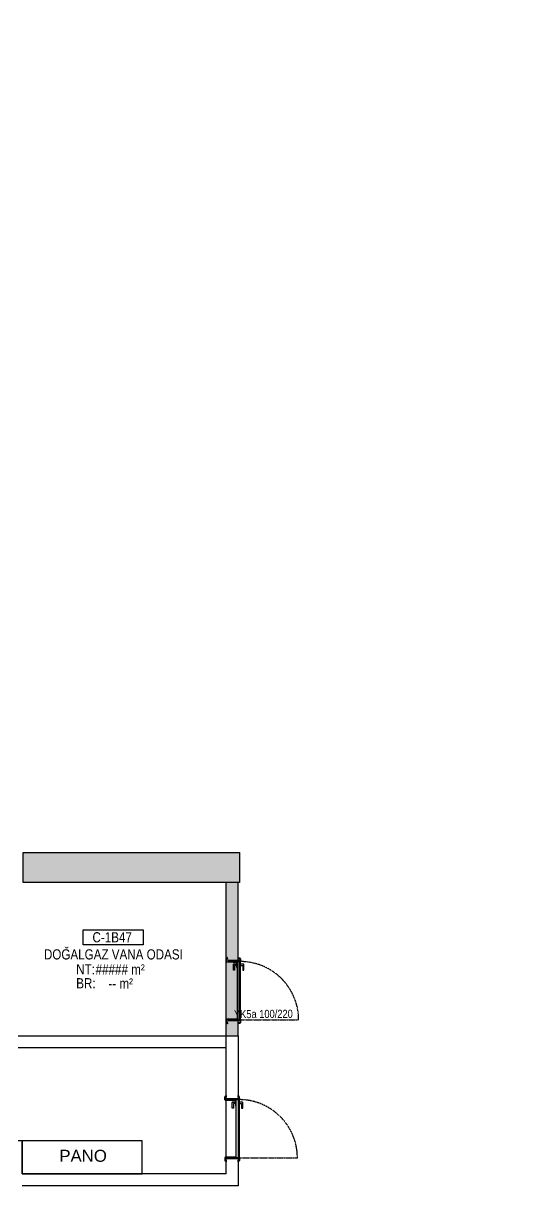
# Model space of a CAD drawing. Header units: millimetres. Extents: x 0 to 45949, y -31098 to 10954.
# Drawn here: x 29418 to 30255, y -7604 to -5667 of the extents above; entities that cross this region are included whole.
import ezdxf
from ezdxf import colors
from ezdxf.entities.mleader import LeaderData, LeaderLine
from ezdxf.enums import TextEntityAlignment as Align
from ezdxf.math import Vec2, Vec3

# ---------------------------------------------------------------- set-up
doc = ezdxf.new("R2010")
doc.units = ezdxf.units.MM
doc.linetypes.add('14.022_PLAN_+56.00$0$DUZ', pattern=[0])
doc.linetypes.add('14.022_PLAN_+56.00$0$HIDDEN', pattern=[0.375, 0.25, -0.125])
for name, color, linetype in [('14.022_CEKIRDEKLER_SAFTLAR_+56.00$0$YPM_NTS_YZ_SAFT', 252, 'Continuous'), ('14.022_NET ALANLAR_+56.00$0$YPM_NTS_YZ_MA', 252, 'Continuous'), ('14.022_NET ALANLAR_+56.00$0$YPM_NTS_YZ_MAD', 252, 'Continuous'), ('14.022_NET ALANLAR_+56.00$0$YPM_NTS_YZ_MN @ 20', 252, 'Continuous'), ('14.022_NET ALANLAR_+61.00$0$YPM_NTS_MAD_BB', 252, 'Continuous'), ('14.022_PLAN_+56.00$0$YPM_DVR_GB 20cm', 252, 'Continuous'), ('14.022_PLAN_+56.00$0$YPM_KPI', 252, '14.022_PLAN_+56.00$0$DUZ'), ('14.022_PLAN_+56.00$0$YPM_KPI_AKSS', 252, 'Continuous'), ('14.022_PLAN_+56.00$0$YPM_KPI_AY', 252, '14.022_PLAN_+56.00$0$DUZ'), ('14.022_PLAN_+56.00$0$YPM_KPI_DTY', 252, 'Continuous'), ('14.022_PLAN_+56.00$0$YPM_NTS_POZ_KPI', 252, 'Continuous')]:
    doc.layers.add(name, color=color, linetype=linetype)
doc.layers.add('14.022_NET ALANLAR_+56.00$0$YPM_NTS_YZ_BR', color=252, linetype='Continuous', lineweight=9)
doc.layers.add('MOBİLYA TEFRİŞ', color=35, linetype='Continuous', lineweight=15)
doc.styles.add('14.022_CEKIRDEKLER_SAFTLAR_+56.00$0$Standard', font='arial.ttf')
doc.styles.add('14.022_NET ALANLAR_+56.00$0$YPM_Genel', font='ARIALN.TTF')
doc.styles.add('14.022_NET ALANLAR_+61.00$0$YPM_Genel', font='ARIALN.TTF')
doc.styles.add('14.022_PLAN_+56.00$0$YPM KAPI POZ', font='ARIALN.TTF')
doc.styles.get("Standard").update_dxf_attribs({"font": 'arial.ttf'})

# ---------------------------------------------------------------- blocks, each defined once
blk = doc.blocks.new('14.022_PLAN_+56.00$0$SS 100-20')
at = {"layer": '14.022_PLAN_+56.00$0$YPM_DVR_GB 20cm'}
for points in [[(-100, 20), (-100, 0)], [(0, 20), (0, 0)]]:
    blk.add_lwpolyline(points, dxfattribs=at)
at = {"layer": '14.022_PLAN_+56.00$0$YPM_KPI'}
for p, q in [((-98.6, 21.5), (-98.6, 16.1)), ((-98.3, 21.5), (-98.3, 16.1)), ((-1.7, 21.4), (-98.3, 21.4)), ((-1.7, 20.7), (-98.3, 20.7)), ((-1.7, 21.5), (-1.7, 16.1)), ((-1.5, 21.5), (-1.5, 16.1)), ((-98.6, 16.1), (-97.7, 16.1)), ((-1.7, 16.8), (-98.3, 16.8)), ((-98.3, 16.1), (-1.7, 16.1)), ((-98.3, 16.1), (-1.5, 16.1))]:
    blk.add_line(p, q, dxfattribs=at)
at = {"layer": '14.022_PLAN_+56.00$0$YPM_KPI', "elevation": 0}
for points in [[(-103.5, 22), (-103.5, 20), (-105.4, 20), (-105.4, 20.2), (-103.6, 20.2), (-103.6, 22)], [(3.4, 22), (3.4, 20), (5.4, 20), (5.4, 20.2), (3.6, 20.2), (3.6, 22)], [(-103.5, -2), (-103.5, 0), (-105.4, 0), (-105.4, -0.2), (-103.6, -0.2), (-103.6, -2)], [(3.4, -2), (3.4, 0), (5.4, 0), (5.4, -0.2), (3.6, -0.2), (3.6, -2)]]:
    blk.add_lwpolyline(points, close=True, dxfattribs=at)
at = {"layer": '14.022_PLAN_+56.00$0$YPM_KPI'}
for points in [[(-97.6, 15.6, -0.432387), (-97.2, 15.6), (-97.2, 9.7, -1.401336), (-97.4, 9.7), (-97.4, 11.4), (-97.6, 11.4), (-97.6, 9.7, 1.111699), (-97.1, 9.7), (-97.1, 15.6, 0.734167), (-97.8, 15.6), (-97.8, 14.7), (-98.6, 14.7), (-98.6, 21.5, 0.414214), (-99.1, 22), (-103, 22, 0.414214), (-103.5, 21.5), (-103.5, 20.5, 0.414214), (-103, 20), (-102.5, 20), (-102.5, 20.2), (-103, 20.2, -0.414214), (-103.2, 20.5), (-103.2, 21.5, -0.414214), (-103, 21.8), (-99.1, 21.8, -0.414214), (-98.8, 21.5), (-98.8, 14.5), (-97.6, 14.5), (-97.6, 15.6)], [(-2.4, 15.6, 0.432387), (-2.7, 15.6), (-2.7, 9.7, 1.401336), (-2.6, 9.7), (-2.6, 11.4), (-2.4, 11.4), (-2.4, 9.7, -1.111699), (-2.9, 9.7), (-2.9, 15.6, -0.734167), (-2.2, 15.6), (-2.2, 14.7), (-1.4, 14.7), (-1.4, 21.5, -0.414214), (-0.9, 22), (3, 22, -0.414214), (3.5, 21.5), (3.5, 20.5, -0.414214), (3, 20), (2.5, 20), (2.5, 20.2), (3, 20.2, 0.414214), (3.3, 20.5), (3.3, 21.5, 0.414214), (3, 21.8), (-0.9, 21.8, 0.414214), (-1.2, 21.5), (-1.2, 14.5), (-2.4, 14.5), (-2.4, 15.6)]]:
    blk.add_lwpolyline(points, format="xyb", dxfattribs=at)
for points in [[(-98.6, 21.5), (-88.4, 21.5)], [(-89.3, 21.5), (-1.5, 21.5)]]:
    blk.add_lwpolyline(points, dxfattribs=at)
for points in [[(-88.4, 21.6), (-97.7, 21.6), (-97.7, 21.5), (-88.4, 21.5)], [(-98, 12.9), (-98.8, 12.9), (-98.8, 10.3), (-97.8, 9.2), (-97.8, 0.5), (-98, 0.5), (-98, 9.2), (-99, 10.3), (-99, 13.1), (-98, 13.1)], [(-88.4, 16), (-97.7, 16), (-97.7, 16.1), (-88.4, 16.1)], [(-2, 12.9), (-1.2, 12.9), (-1.2, 10.3), (-2.2, 9.2), (-2.2, 0.5), (-2, 0.5), (-2, 9.2), (-1, 10.3), (-1, 13.1), (-2, 13.1)]]:
    blk.add_lwpolyline(points, close=True, dxfattribs=at)
for points in [[(-97.6, 13.1), (-97.6, -1.5, -0.414214), (-98.1, -2), (-103, -2, -0.414214), (-103.5, -1.5), (-103.5, -0.5, -0.414214), (-103, 0), (-102.5, 0), (-102.5, -0.2), (-103, -0.2, 0.414214), (-103.2, -0.5), (-103.2, -1.5, 0.414214), (-103, -1.8), (-98.1, -1.8, 0.414214), (-97.8, -1.5), (-97.8, 13.1)], [(-2.4, 13.1), (-2.4, -1.5, 0.414214), (-1.9, -2), (3, -2, 0.414214), (3.5, -1.5), (3.5, -0.5, 0.414214), (3, 0), (2.5, 0), (2.5, -0.2), (3, -0.2, -0.414214), (3.3, -0.5), (3.3, -1.5, -0.414214), (3, -1.8), (-1.9, -1.8, -0.414214), (-2.2, -1.5), (-2.2, 13.1)]]:
    blk.add_lwpolyline(points, format="xyb", close=True, dxfattribs=at)
at = {"layer": '14.022_PLAN_+56.00$0$YPM_KPI_AKSS'}
for p, q in [((-0.8, 22.6), (-0.4, 22.6)), ((-0.4, 22.6), (-0.4, 22))]:
    blk.add_line(p, q, dxfattribs=at)
for points in [[(-92.1, 21.6), (-92.1, 25.1, -0.414214), (-91.6, 25.6), (-84.6, 25.6, 0.414214), (-84.1, 26.1), (-84.1, 27.1, 0.410092), (-84.6, 27.6), (-93.6, 27.6, 0.414214), (-94.1, 27.1), (-94.1, 21.6)], [(-92.1, 16), (-92.1, 12.5, 0.414214), (-91.6, 12), (-84.6, 12, -0.414214), (-84.1, 11.5), (-84.1, 10.5, -0.410092), (-84.6, 10), (-93.6, 10, -0.414214), (-94.1, 10.5), (-94.1, 16)]]:
    blk.add_lwpolyline(points, format="xyb", dxfattribs=at)
blk.add_circle((-1.3, 22.6), 0.5, dxfattribs=at)
at = {"layer": '14.022_PLAN_+56.00$0$YPM_KPI_AY', "linetype": '14.022_PLAN_+56.00$0$HIDDEN', "ltscale": 2}
blk.add_lwpolyline([(-1.5, 21.5), (-1.5, 118.6)], dxfattribs=at)
blk.add_arc((-1.4, 21.5), 97.1, 90.0087, 178.799, dxfattribs=at)
at = {"layer": '14.022_PLAN_+56.00$0$YPM_KPI_DTY'}
for p, q in [((-98.4, 14.5), (-98.4, 11.2)), ((-98.3, 11), (-98.4, 11.2)), ((-98.3, 11), (-98.2, 11.2)), ((-98.2, 14.5), (-98.2, 11.2)), ((-1.8, 14.5), (-1.8, 11.2)), ((-1.7, 11), (-1.8, 11.2)), ((-1.7, 11), (-1.6, 11.2)), ((-1.6, 14.5), (-1.6, 11.2))]:
    blk.add_line(p, q, dxfattribs=at)
for points in [[(-97.9, 15.7, -0.336971), (-97.6, 15.9), (-97.4, 16), (-97.9, 16), (-98.5, 16), (-98.5, 14.8), (-97.9, 14.8)], [(-98, 15.7, 0.345658), (-98.5, 15.6), (-98.5, 15.9), (-97.9, 15.9, 0.09687), (-98, 15.7), (-98, 15.7)], [(-98, 14.9), (-98.4, 14.9), (-98.4, 15.3, -0.637223), (-98, 15.5)], [(-2.1, 15.7, 0.336971), (-2.4, 15.9), (-2.6, 16), (-2.1, 16), (-1.5, 16), (-1.5, 14.8), (-2.1, 14.8)], [(-2, 15.7, -0.345658), (-1.5, 15.6), (-1.5, 15.9), (-2.1, 15.9, -0.09687), (-2, 15.7), (-2, 15.7)], [(-2, 14.9), (-1.5, 14.9), (-1.5, 15.3, 0.696437), (-2, 15.5)]]:
    blk.add_lwpolyline(points, format="xyb", close=True, dxfattribs=at)
blk = doc.blocks.new('14.022_NET ALANLAR_+56.00$0$MAHAL NO-BB')
blk.add_lwpolyline([(-5.91, 0), (5.91, 0), (5.91, -3), (-5.91, -3)], close=True)
at = {"style": '14.022_NET ALANLAR_+56.00$0$YPM_Genel'}
blk.add_attdef('MAHAL_KODU', text='', height=2, dxfattribs=at).set_placement((-0.22, -1.48), align=Align.MIDDLE_CENTER)
at = {"layer": '14.022_NET ALANLAR_+56.00$0$YPM_NTS_YZ_BR', "insert": (-7.31, -9.54), "char_height": 2, "attachment_point": 1, "style": '14.022_NET ALANLAR_+56.00$0$YPM_Genel'}
blk.add_mtext_dynamic_manual_height_columns('BR:', width=2.6212, gutter_width=12.5, heights=[0], dxfattribs=at)
at = {"layer": '14.022_NET ALANLAR_+56.00$0$YPM_NTS_YZ_MA', "insert": (-7.31, -6.79), "char_height": 2, "attachment_point": 1, "style": '14.022_NET ALANLAR_+56.00$0$YPM_Genel'}
blk.add_mtext_dynamic_manual_height_columns('NT:', width=2.6212, gutter_width=12.5, heights=[0], dxfattribs=at)
at = {"layer": '14.022_NET ALANLAR_+56.00$0$YPM_NTS_YZ_MA', "style": '14.022_NET ALANLAR_+56.00$0$YPM_Genel'}
blk.add_attdef('NET', text='', height=2, dxfattribs=at).set_placement((1.36, -7.82), align=Align.MIDDLE_CENTER)
at = {"layer": '14.022_NET ALANLAR_+56.00$0$YPM_NTS_YZ_MAD', "style": '14.022_NET ALANLAR_+56.00$0$YPM_Genel'}
blk.add_attdef('MEKAN_ADI', text='', height=2, dxfattribs=at).set_placement((0.02, -4.85), align=Align.MIDDLE_CENTER)
at = {"layer": '14.022_NET ALANLAR_+61.00$0$YPM_NTS_MAD_BB', "style": '14.022_NET ALANLAR_+61.00$0$YPM_Genel'}
blk.add_attdef('BAGIMSIZ_BOLUM', text='', height=2, dxfattribs=at).set_placement((-0.22, 2.02), align=Align.MIDDLE_CENTER)
blk = doc.blocks.new('_TagSlot')
at = {"color": 0, "linetype": 'ByBlock', "lineweight": -2, "transparency": 16777216}
for p, q in [((-4, 4), (4, 4)), ((-4, -4), (4, -4))]:
    blk.add_line(p, q, dxfattribs=at)
for centre, start, end in [((-4, 0), 90, 270), ((4, 0), 270, 90)]:
    blk.add_arc(centre, 4, start, end, dxfattribs=at)
at = {"layer": 'MOBİLYA TEFRİŞ', "color": 0, "transparency": 16777216}
blk.add_attdef('TAGNUMBER', text='', height=3, dxfattribs=at).set_placement((0, -1.5), align=Align.CENTER)
blk = doc.blocks.new('defgbh')
at = {"layer": 'MOBİLYA TEFRİŞ'}
ml = blk.add_multileader_block('Standard', dxfattribs=at)
ml.set_content('_TagSlot', color=30, scale=1.5)
ml.set_attribute('TAGNUMBER', 'MH-20', width=0)
ml.set_leader_properties()
ml.build(insert=Vec2(0, 0))
ml.multileader.update_dxf_attribs({"leader_type": 0})
ctx = ml.context
ctx.base_point, ctx.plane_origin = Vec3(22484.1, 4116.4), Vec3(22496.1, 4116.4)
notes = []
notes.append((ctx, [(0, (0, 0, 0), (0, 0), (1, 0), 1, [])]))
ctx.block.insert = Vec3(22496.1, 4116.4)
for ctx, leaders in notes:
    for number, flags, end, landing, length, lines in leaders:
        leader = LeaderData()
        leader.index, (leader.has_last_leader_line, leader.has_dogleg_vector, leader.attachment_direction) = number, flags
        leader.last_leader_point, leader.dogleg_vector, leader.dogleg_length = Vec3(end), Vec3(landing), length
        for number, points, colour, breaks in lines:
            line = LeaderLine()
            line.index, line.vertices, line.color, line.breaks = number, Vec3.list(points), colors.encode_raw_color(colour), breaks
            leader.lines.append(line)
        ctx.leaders.append(leader)

msp = doc.modelspace()

# ---------------------------------------------------------------- hatches: boundary and pattern name
h = msp.add_hatch(color=256)
h.dxf.hatch_style = 1
h.paths.add_polyline_path([(29777.631, -7048.803), (29777.631, -7098.803), (29417.631, -7098.803), (29417.631, -7048.803)])
h = msp.add_hatch(color=256)
h.dxf.hatch_style = 1
h.paths.add_polyline_path([(29775.631, -7098.803), (29755.631, -7098.803), (29755.631, -7353.803), (29775.631, -7353.803)])
h.paths.add_polyline_path([(29756.531, -7332.053), (29756.131, -7332.053), (29756.131, -7332.248), (29756.207, -7332.248, -0.45969083), (29755.631, -7331.753), (29755.831, -7326.908, -0.41421356), (29756.131, -7326.608), (29756.527, -7326.602, 1.14511509), (29755.831, -7327.308), (29755.831, -7326.908), (29755.631, -7326.908), (29755.631, -7331.753), (29755.831, -7331.753), (29755.831, -7331.353, 1.15300969)])
h.paths.add_polyline_path([(29770.551, -7327.558), (29770.551, -7327.203), (29768.839, -7327.203), (29768.228, -7327.558)], flags=16)
h.paths.add_polyline_path([(29772.343, -7327.003), (29772.143, -7327.003), (29772.143, -7327.353), (29772.343, -7327.353)], flags=16)
h.paths.add_polyline_path([(29777.631, -7334.248), (29777.631, -7332.248), (29779.631, -7332.248), (29779.631, -7332.448), (29777.831, -7332.448), (29777.831, -7334.248)])
h.paths.add_polyline_path([(29772.727, -7230.353), (29772.509, -7230.353), (29772.652, -7230.653, -1), (29773.251, -7230.653), (29773.35, -7230.619, 0.67669804)], flags=16)
h.paths.add_polyline_path([(29765.179, -7328.42), (29874.397, -7327.674), (29874.254, -7306.752), (29765.036, -7307.498)], flags=9)

# ---------------------------------------------------------------- linework, layer by layer
for points in [[(29755.631, -7583.803), (29755.631, -7373.803), (29337.631, -7373.803), (29337.631, -6845.803), (28120.631, -6845.803), (28120.631, -6665.803)], [(28140.631, -6665.803), (28140.631, -6825.803), (29355.631, -6825.803), (29355.631, -7353.803), (29775.631, -7353.803), (29775.631, -7603.803), (29415.631, -7603.803)], [(29777.631, -7048.803), (29777.631, -7098.803), (29417.631, -7098.803), (29417.631, -7048.803), (29777.631, -7048.803)], [(29755.631, -7373.803), (29755.631, -7098.803)], [(29775.631, -7353.803), (29775.631, -7098.803)], [(29755.631, -7583.803), (29415.631, -7583.803), (29415.631, -7528.803), (29297.631, -7528.803), (29297.631, -7583.803), (28177.631, -7583.803)]]:
    msp.add_lwpolyline(points)
msp.add_lwpolyline([(29415.631, -7583.803), (29615.631, -7583.803), (29615.631, -7528.803), (29415.631, -7528.803)], close=True)

# ---------------------------------------------------------------- block references
at = {"color": 253}
for p, rotation in [((16656.294, 8242.604), 309.9530933489498), ((13998.594, 4361.113), 321.3153757973455)]:
    msp.add_blockref('defgbh', p, dxfattribs=dict(at, rotation=rotation))
at = {"rotation": 270}
for p in [(29757.631, -7328.803), (29755.631, -7558.803)]:
    msp.add_blockref('14.022_PLAN_+56.00$0$SS 100-20', p, dxfattribs=at)
at = {"layer": '14.022_NET ALANLAR_+56.00$0$YPM_NTS_YZ_MN @ 20'}
ref = msp.add_blockref('14.022_NET ALANLAR_+56.00$0$MAHAL NO-BB', (29567.583, -7177.35), dxfattribs=dict(at, xscale=8.450000000000001, yscale=8.450000000000001, zscale=8.450000000000001))
ref.add_attrib('MAHAL_KODU', 'C-1B47', dxfattribs={"layer": '0', "height": 16.9, "style": '14.022_NET ALANLAR_+56.00$0$YPM_Genel'}).set_placement((29565.735, -7189.829), align=Align.MIDDLE_CENTER)
ref.add_attrib('MEKAN_ADI', 'DOĞALGAZ VANA ODASI', dxfattribs={"layer": '14.022_NET ALANLAR_+56.00$0$YPM_NTS_YZ_MAD', "height": 16.9, "style": '14.022_NET ALANLAR_+56.00$0$YPM_Genel'}).set_placement((29567.74, -7218.332), align=Align.MIDDLE_CENTER)
ref.add_attrib('NET', '##### m²', dxfattribs={"layer": '14.022_NET ALANLAR_+56.00$0$YPM_NTS_YZ_MA', "height": 16.9, "style": '14.022_NET ALANLAR_+56.00$0$YPM_Genel'}).set_placement((29579.09, -7243.417), align=Align.MIDDLE_CENTER)
ref.add_attrib('BRÜT', '-- m²', dxfattribs={"layer": '14.022_NET ALANLAR_+56.00$0$YPM_NTS_YZ_BR', "height": 16.9, "style": '14.022_NET ALANLAR_+56.00$0$YPM_Genel'}).set_placement((29579.93, -7266.728), align=Align.MIDDLE)

# ---------------------------------------------------------------- texts
at = {"layer": '14.022_CEKIRDEKLER_SAFTLAR_+56.00$0$YPM_NTS_YZ_SAFT', "insert": (29477.737, -7543.916), "char_height": 20, "attachment_point": 1, "style": '14.022_CEKIRDEKLER_SAFTLAR_+56.00$0$Standard'}
msp.add_mtext_dynamic_manual_height_columns('{\\fArial|b0|i0|c162|p34;PANO}', width=292.01327, gutter_width=12.5, heights=[0], dxfattribs=at)
at = {"layer": '14.022_PLAN_+56.00$0$YPM_NTS_POZ_KPI', "style": '14.022_PLAN_+56.00$0$YPM KAPI POZ'}
msp.add_text('YK5a 100/220 ', height=13.48806, rotation=0.391143, dxfattribs=at).set_placement((29870.885, -7323.981), align=Align.RIGHT)

# ---------------------------------------------------------------- leaders
at = {"layer": 'MOBİLYA TEFRİŞ'}
ml = msp.add_multileader_block('Standard', dxfattribs=at)
ml.set_content('_TagSlot', color=30, scale=1.5)
ml.set_attribute('TAGNUMBER', 'MH-20', width=0)
ml.set_leader_properties()
ml.build(insert=Vec2(0, 0))
ml.multileader.update_dxf_attribs({"leader_type": 0})
ctx = ml.context
ctx.base_point, ctx.plane_origin, ctx.plane_x_axis, ctx.plane_y_axis = Vec3(34452.989, -6732.544), Vec3(34464.989, -6732.537), Vec3(0.99999984, 0.00057414), Vec3(-0.00057414, 0.99999984)
notes = []
notes.append((ctx, [(0, (0, 0, 0), (0, 0), (1, 0), 1, [])]))
ctx.block.insert, ctx.block.rotation = Vec3(34464.989, -6732.537), 0.00057414
ml = msp.add_multileader_block('Standard', dxfattribs=at)
ml.set_content('_TagSlot', color=30, scale=1.5)
ml.set_attribute('TAGNUMBER', 'MH-20', width=0)
ml.set_leader_properties()
ml.build(insert=Vec2(0, 0))
ml.multileader.update_dxf_attribs({"leader_type": 0})
ctx = ml.context
ctx.base_point, ctx.plane_origin, ctx.plane_x_axis, ctx.plane_y_axis = Vec3(34267.585, -6734.978), Vec3(34279.585, -6734.971), Vec3(0.99999984, 0.00057414), Vec3(-0.00057414, 0.99999984)
notes.append((ctx, [(0, (0, 0, 0), (0, 0), (1, 0), 1, [])]))
ctx.block.insert, ctx.block.rotation = Vec3(34279.585, -6734.971), 0.00057414
ml = msp.add_multileader_block('Standard', dxfattribs=at)
ml.set_content('_TagSlot', color=30, scale=1.5)
ml.set_attribute('TAGNUMBER', 'MH-20', width=0)
ml.set_leader_properties()
ml.build(insert=Vec2(0, 0))
ml.multileader.update_dxf_attribs({"leader_type": 0})
ctx = ml.context
ctx.base_point, ctx.plane_origin, ctx.plane_x_axis, ctx.plane_y_axis = Vec3(34458.831, -6943.862), Vec3(34470.831, -6943.855), Vec3(0.99999984, 0.00057414), Vec3(-0.00057414, 0.99999984)
notes.append((ctx, [(0, (0, 0, 0), (0, 0), (1, 0), 1, [])]))
ctx.block.insert, ctx.block.rotation = Vec3(34470.831, -6943.855), 0.00057414
ml = msp.add_multileader_block('Standard', dxfattribs=at)
ml.set_content('_TagSlot', color=30, scale=1.5)
ml.set_attribute('TAGNUMBER', 'MH-20', width=0)
ml.set_leader_properties()
ml.build(insert=Vec2(0, 0))
ml.multileader.update_dxf_attribs({"leader_type": 0})
ctx = ml.context
ctx.base_point, ctx.plane_origin, ctx.plane_x_axis, ctx.plane_y_axis = Vec3(34273.427, -6946.295), Vec3(34285.427, -6946.288), Vec3(0.99999984, 0.00057414), Vec3(-0.00057414, 0.99999984)
notes.append((ctx, [(0, (0, 0, 0), (0, 0), (1, 0), 1, [])]))
ctx.block.insert, ctx.block.rotation = Vec3(34285.427, -6946.288), 0.00057414
ml = msp.add_multileader_block('Standard', dxfattribs=at)
ml.set_content('_TagSlot', color=30, scale=1.5)
ml.set_attribute('TAGNUMBER', 'MH-20', width=0)
ml.set_leader_properties()
ml.build(insert=Vec2(0, 0))
ml.multileader.update_dxf_attribs({"leader_type": 0})
ctx = ml.context
ctx.base_point, ctx.plane_origin, ctx.plane_x_axis, ctx.plane_y_axis = Vec3(34582.009, -7275.722), Vec3(34594.009, -7275.715), Vec3(0.99999984, 0.00057414), Vec3(-0.00057414, 0.99999984)
notes.append((ctx, [(0, (0, 0, 0), (0, 0), (1, 0), 1, [])]))
ctx.block.insert, ctx.block.rotation = Vec3(34594.009, -7275.715), 0.00057414
ml = msp.add_multileader_block('Standard', dxfattribs=at)
ml.set_content('_TagSlot', color=30, scale=1.5)
ml.set_attribute('TAGNUMBER', 'MH-20', width=0)
ml.set_leader_properties()
ml.build(insert=Vec2(0, 0))
ml.multileader.update_dxf_attribs({"leader_type": 0})
ctx = ml.context
ctx.base_point, ctx.plane_origin, ctx.plane_x_axis, ctx.plane_y_axis = Vec3(34396.605, -7278.155), Vec3(34408.605, -7278.148), Vec3(0.99999984, 0.00057414), Vec3(-0.00057414, 0.99999984)
notes.append((ctx, [(0, (0, 0, 0), (0, 0), (1, 0), 1, [])]))
ctx.block.insert, ctx.block.rotation = Vec3(34408.605, -7278.148), 0.00057414
for ctx, leaders in notes:
    for number, flags, end, landing, length, lines in leaders:
        leader = LeaderData()
        leader.index, (leader.has_last_leader_line, leader.has_dogleg_vector, leader.attachment_direction) = number, flags
        leader.last_leader_point, leader.dogleg_vector, leader.dogleg_length = Vec3(end), Vec3(landing), length
        for number, points, colour, breaks in lines:
            line = LeaderLine()
            line.index, line.vertices, line.color, line.breaks = number, Vec3.list(points), colors.encode_raw_color(colour), breaks
            leader.lines.append(line)
        ctx.leaders.append(leader)

doc.saveas('drawing.dxf')
